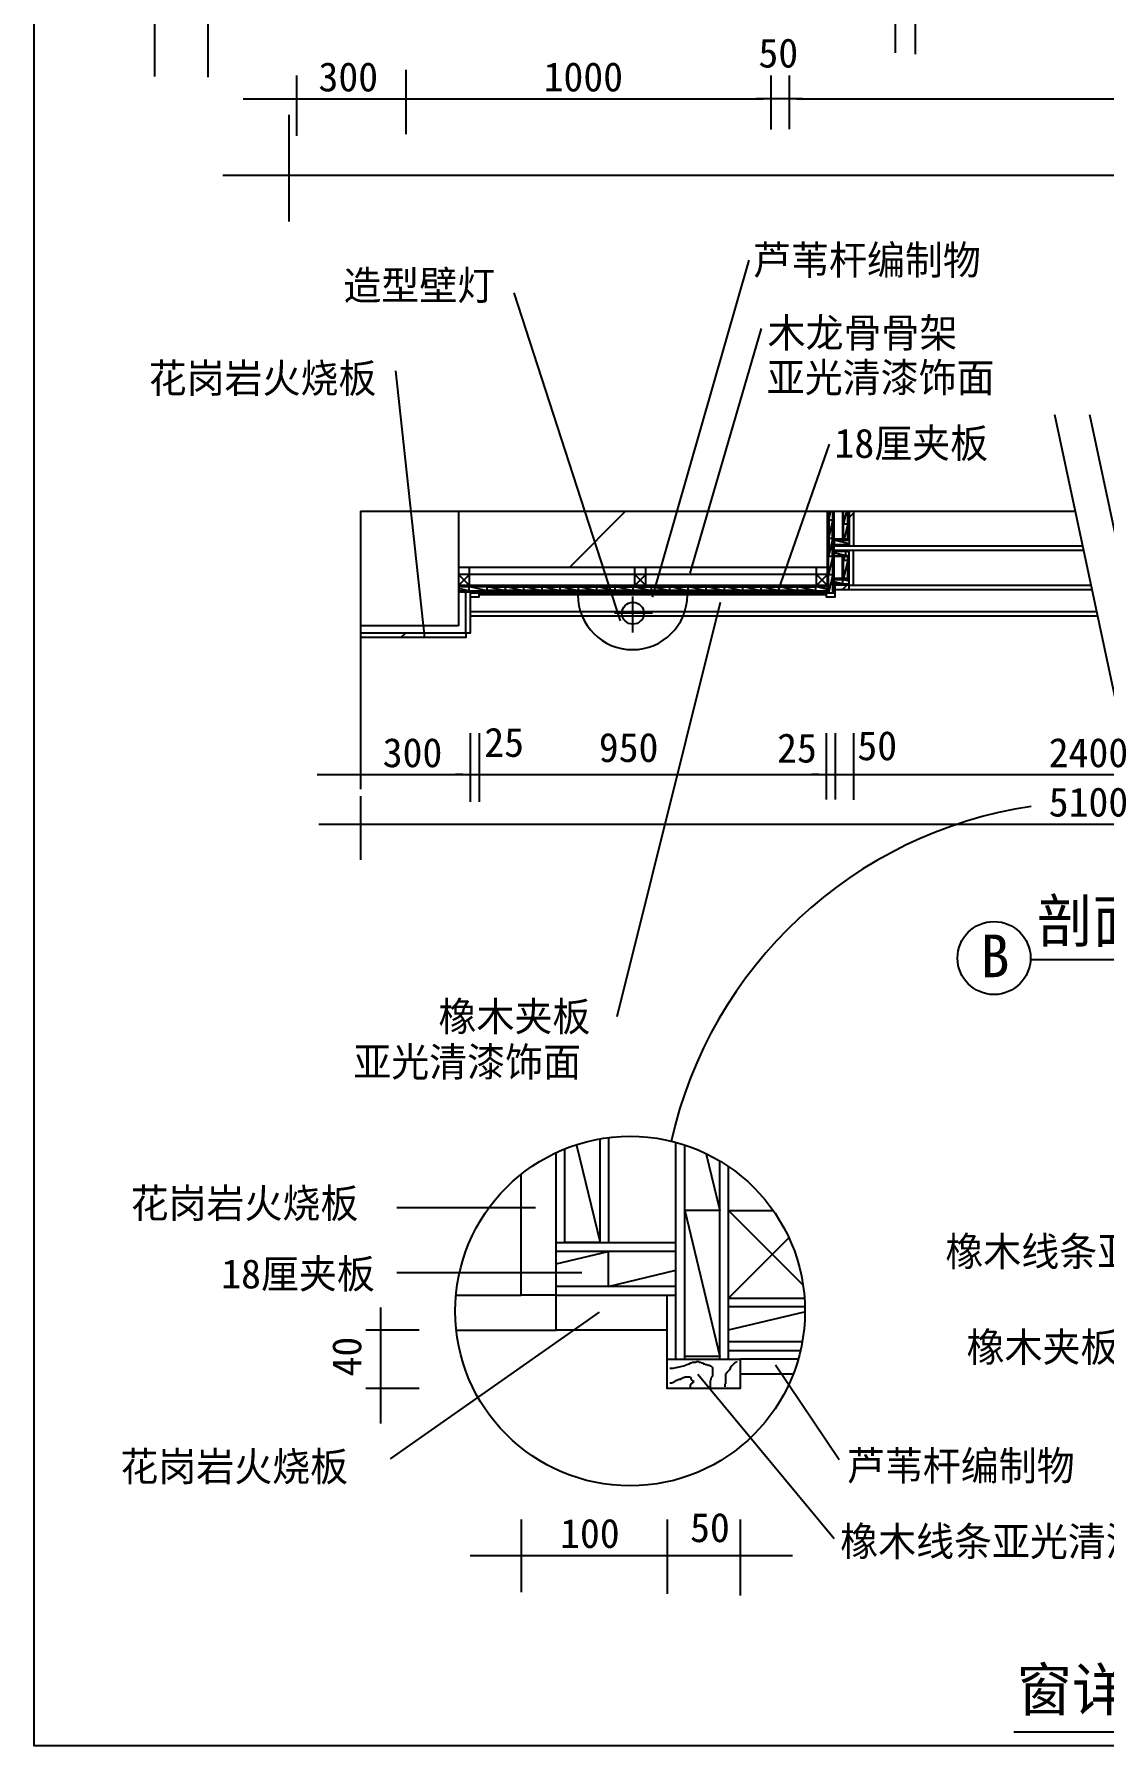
# Model space of a CAD drawing. Header units: metres. Extents: x 775 to 8252, y 359 to 9808.
# Drawn here: x 775 to 3705, y 359 to 5050 of the extents above; entities that cross this region are included whole.
import ezdxf

# ---------------------------------------------------------------- set-up
doc = ezdxf.new("R2010")
doc.units = ezdxf.units.M
for name, color, linetype in [('2', 2, 'Continuous'), ('3', 3, 'Continuous'), ('4', 4, 'Continuous'), ('7', 7, 'Continuous'), ('BH', 3, 'Continuous'), ('DIM', 3, 'Continuous'), ('K', 7, 'Continuous'), ('TEXT', 3, 'Continuous')]:
    doc.layers.add(name, color=color, linetype=linetype)
doc.dimstyles.get("Standard").update_dxf_attribs({"dimtxt": 2.5, "dimasz": 2.5, "dimexe": 1.25, "dimexo": 0.625, "dimtad": 1, "dimcen": 2.5, "dimazin": 3, "dimtfac": 1, "dimtmove": 0, "dimatfit": 3})

# ---------------------------------------------------------------- blocks, each defined once
blk = doc.blocks.new('BH1')
at = {"layer": 'BH', "lineweight": 40}
for p, q in [((3, 0), (3, 100)), ((15, 0), (15, 100))]:
    blk.add_line(p, q, dxfattribs=at)
at = {"layer": 'BH'}
blk.add_lwpolyline([(15, 100), (3, 50), (15, 50), (3, 0), (15, 0)], dxfattribs=at)

msp = doc.modelspace()

# ---------------------------------------------------------------- hatches: boundary and pattern name
at = {"layer": 'BH'}
h = msp.add_hatch(dxfattribs=at)
h.set_pattern_fill('ANSI31', scale=300)
h.paths.add_polyline_path([(1669.4, 3742.53), (1937.4, 3742.53), (1937.4, 3428.33), (1669.4, 3428.33)])
h = msp.add_hatch(dxfattribs=at)
h.set_pattern_fill('AR-CONC', scale=20)
h.paths.add_polyline_path([(1937.4, 3428.33), (1669.4, 3428.33), (1669.4, 3742.53), (1937.4, 3742.53)])
h = msp.add_hatch(dxfattribs=at)
h.set_pattern_fill('ANSI31', scale=300)
h.paths.add_polyline_path([(1925.4, 3742.53), (2944.4, 3742.53), (2944.4, 3588.33), (1925.4, 3588.33)])
h = msp.add_hatch(dxfattribs=at)
h.set_pattern_fill('ANSI33', scale=40)
h.paths.add_polyline_path([(3007.4, 3742.53), (3019.4, 3742.53), (3019.4, 3648.33), (3007.4, 3648.33)])
h = msp.add_hatch(dxfattribs=at)
h.set_pattern_fill('ANSI33', scale=40)
h.paths.add_polyline_path([(3007.4, 3540.33), (3007.4, 3528.33), (2969.4, 3528.33), (2969.4, 3540.33)])
h.paths.add_polyline_path([(3019.4, 3540.33), (3007.4, 3540.33), (3007.4, 3636.33), (3019.4, 3636.33)])
h = msp.add_hatch(dxfattribs=at)
h.set_pattern_fill('ANSI33', scale=40)
h.paths.add_polyline_path([(1957.4, 3396.33), (1957.4, 3408.33), (1669.4, 3408.33), (1669.4, 3396.33)])
h.paths.add_polyline_path([(1969.4, 3521.33), (1957.4, 3521.33), (1957.4, 3408.33), (1969.4, 3408.33)])
h = msp.add_hatch(dxfattribs=at)
h.set_pattern_fill('ANSI33', scale=320)
h.paths.add_polyline_path([(2109.27, 1594.05), (2205.27, 1594.05), (2205.27, 1983.17, 0.06), (2109.27, 1923.52)])
h.paths.add_polyline_path([(2509.27, 1498.05), (2509.27, 1594.05), (2205.27, 1594.05), (2205.27, 1498.05)])

# ---------------------------------------------------------------- linework, layer by layer
msp.add_line((3459.32, 397.2), (3962.98, 397.2))
at = {"layer": '2'}
for p, q in [((1669.4, 3742.53), (1669.4, 3130.82)), ((1669.4, 3742.53), (3627.02, 3742.53)), ((1937.4, 3742.53), (1937.4, 3428.33)), ((2948.4, 3588.33), (2948.4, 3742.53)), ((2948.4, 3588.33), (1937.4, 3588.33)), ((1937.4, 3428.33), (1669.4, 3428.33))]:
    msp.add_line(p, q, dxfattribs=at)
at = {"layer": '3'}
for p, q in [((1967.4, 3539.33), (1937.4, 3569.33)), ((1967.4, 3569.33), (1937.4, 3539.33)), ((2420.4, 3569.33), (2450.4, 3539.33)), ((2450.4, 3569.33), (2420.4, 3539.33)), ((2948.4, 3569.33), (2918.4, 3539.33)), ((2948.4, 3539.33), (2918.4, 3569.33)), ((2948.4, 3521.33), (1937.4, 3521.33)), ((2951.4, 3519.33), (2963.4, 3519.33)), ((3019.4, 3540.33), (3670.04, 3540.33)), ((2415.4, 3410.57), (2415.4, 3509.37)), ((2364.92, 3464.17), (2469.04, 3464.17)), ((2677.27, 1826.05), (2879.71, 1623.61)), ((2677.27, 1586.05), (2841.52, 1750.3)), ((1931.88, 1594.05), (2109.27, 1594.05)), ((2653.27, 1426.05), (2557.27, 1426.05)), ((2677.27, 1442.05), (2872.9, 1442.05))]:
    msp.add_line(p, q, dxfattribs=at)
at = {"layer": '4'}
msp.add_line((3019.4, 3742.53), (3019.4, 3648.33), dxfattribs=at)
for points in [[(1969.4, 3518.33), (1969.4, 3508.33), (1994.4, 3508.33), (1994.4, 3518.33), (2944.4, 3518.33), (2944.4, 3508.33), (2969.4, 3508.33), (2969.4, 3528.33), (3007.4, 3528.33), (3007.4, 3540.33), (3019.4, 3540.33), (3019.4, 3636.33)], [(1969.4, 3521.33), (1969.4, 3408.33), (1957.4, 3408.33), (1957.4, 3396.33), (1669.4, 3396.33)], [(2866.65, 1418.05), (2709.27, 1418.05), (2709.27, 1338.05), (2509.27, 1338.05), (2509.27, 1498.05), (2205.27, 1498.05), (2205.27, 1594.05), (2109.27, 1594.05), (2109.27, 1923.52)]]:
    msp.add_lwpolyline(points, dxfattribs=at)
at = {"layer": '7'}
for p, q in [((2948.4, 3518.33), (2948.4, 3742.53)), ((2966.4, 3518.33), (2966.4, 3742.53)), ((2989.4, 3742.53), (2989.4, 3666.33)), ((3007.4, 3742.53), (3007.4, 3648.33)), ((3007.4, 3666.33), (2966.4, 3666.33)), ((2966.4, 3648.33), (3647.06, 3648.33)), ((2966.4, 3636.33), (3649.61, 3636.33)), ((3007.4, 3618.33), (2966.4, 3618.33)), ((2989.4, 3558.33), (2989.4, 3618.33)), ((3007.4, 3540.33), (3007.4, 3636.33)), ((2948.4, 3569.33), (1937.4, 3569.33)), ((1967.4, 3539.33), (1967.4, 3588.33)), ((2420.4, 3539.33), (2420.4, 3588.33)), ((2450.4, 3539.33), (2450.4, 3588.33)), ((2918.4, 3539.33), (2918.4, 3588.33)), ((2948.4, 3539.33), (1937.4, 3539.33)), ((1957.4, 3408.33), (1957.4, 3521.33)), ((3007.4, 3558.33), (2966.4, 3558.33)), ((3007.4, 3540.33), (2966.4, 3540.33)), ((2969.4, 3516.33), (2969.4, 3540.33)), ((3007.4, 3528.33), (3672.59, 3528.33)), ((1994.4, 3518.33), (1969.4, 3518.33)), ((2944.4, 3513.33), (1994.4, 3513.33)), ((2969.4, 3518.33), (2944.4, 3518.33)), ((1969.4, 3468.33), (3685.36, 3468.33)), ((1969.4, 3455.83), (3688.02, 3455.83)), ((1957.4, 3408.33), (1669.4, 3408.33)), ((2349.27, 1738.05), (2349.27, 2024.56)), ((2205.27, 1594.05), (2205.27, 1983.17)), ((2533.27, 1418.05), (2533.27, 2011.31)), ((2677.27, 1418.05), (2677.27, 1944.76)), ((2677.27, 1826.05), (2797.81, 1826.05)), ((2205.27, 1738.05), (2533.27, 1738.05)), ((2205.27, 1594.05), (2533.27, 1594.05)), ((2509.27, 1402.05), (2509.27, 1594.05)), ((2677.27, 1586.05), (2884.02, 1586.05)), ((1932.76, 1498.05), (2205.27, 1498.05)), ((2509.27, 1418.05), (2709.27, 1418.05)), ((2709.27, 1378.05), (2853.18, 1378.05))]:
    msp.add_line(p, q, dxfattribs=at)
msp.add_circle((2415.4, 3463.12), 30, dxfattribs=at)
msp.add_arc((2414.51, 3513.33), 150, 180, 0, dxfattribs=at)
at = {"layer": 'BH'}
for p, q in [((2951.4, 3719.33), (2951.4, 3742.53)), ((2963.4, 3719.33), (2963.4, 3742.53)), ((2992.4, 3666.33), (2992.4, 3742.53)), ((3004.4, 3666.33), (3004.4, 3742.53)), ((2966.4, 3663.33), (3007.4, 3663.33)), ((2951.4, 3518.33), (2951.4, 3619.33)), ((2963.4, 3518.33), (2963.4, 3619.33)), ((2966.4, 3651.33), (3007.4, 3651.33)), ((2966.4, 3633.33), (3007.4, 3633.33)), ((2966.4, 3621.33), (3007.4, 3621.33)), ((2992.4, 3558.33), (2992.4, 3618.33)), ((3004.4, 3558.33), (3004.4, 3618.33)), ((1937.4, 3536.33), (2015.4, 3536.33)), ((1937.4, 3536.33), (2015.4, 3536.33)), ((1937.4, 3524.33), (2015.4, 3524.33)), ((1937.4, 3524.33), (2015.4, 3524.33)), ((2915.4, 3536.33), (2948.4, 3536.33)), ((2915.4, 3524.33), (2948.4, 3524.33)), ((2966.4, 3555.33), (3007.4, 3555.33)), ((2966.4, 3543.33), (3007.4, 3543.33)), ((2325.27, 1738.05), (2325.27, 2020.99)), ((2229.27, 1738.05), (2229.27, 1993.6)), ((2557.27, 1418.05), (2557.27, 2004.09)), ((2653.27, 1418.05), (2653.27, 1960.14)), ((2533.27, 1714.05), (2205.27, 1714.05)), ((2533.27, 1618.05), (2205.27, 1618.05)), ((2885.21, 1562.05), (2677.27, 1562.05)), ((2877.85, 1466.05), (2677.27, 1466.05)), ((2569.69, 1406.15), (2573.92, 1408.26)), ((2573.92, 1408.26), (2576.04, 1408.26)), ((2576.04, 1408.26), (2578.15, 1410.38)), ((2578.15, 1410.38), (2586.62, 1410.38)), ((2586.62, 1410.38), (2590.86, 1412.5)), ((2590.86, 1412.5), (2597.21, 1412.5)), ((2597.21, 1412.5), (2597.21, 1410.38)), ((2597.21, 1410.38), (2601.44, 1410.38)), ((2601.44, 1410.38), (2603.56, 1408.26)), ((2603.56, 1408.26), (2607.79, 1408.26)), ((2607.79, 1408.26), (2607.79, 1406.15)), ((2694.57, 1408.26), (2686.11, 1399.8)), ((2698.81, 1410.38), (2694.57, 1408.26)), ((2698.81, 1412.5), (2698.81, 1410.38)), ((2516.77, 1393.46), (2525.24, 1393.46)), ((2525.24, 1393.46), (2533.7, 1395.57)), ((2533.7, 1395.57), (2554.87, 1399.8)), ((2533.7, 1359.61), (2537.94, 1361.73)), ((2537.94, 1361.73), (2542.17, 1363.84)), ((2542.17, 1363.84), (2546.4, 1363.84)), ((2546.4, 1363.84), (2548.52, 1365.96)), ((2548.52, 1365.96), (2550.64, 1365.96)), ((2550.64, 1365.96), (2552.75, 1368.08)), ((2552.75, 1368.08), (2556.99, 1368.08)), ((2554.87, 1399.8), (2563.34, 1404.03)), ((2556.99, 1370.19), (2571.8, 1370.19)), ((2556.99, 1368.08), (2556.99, 1370.19)), ((2563.34, 1404.03), (2569.69, 1406.15)), ((2571.8, 1370.19), (2571.8, 1368.08)), ((2571.8, 1368.08), (2573.92, 1368.08)), ((2573.92, 1368.08), (2573.92, 1363.84)), ((2573.92, 1363.84), (2576.04, 1361.73)), ((2576.04, 1361.73), (2578.15, 1361.73)), ((2578.15, 1361.73), (2578.15, 1359.61)), ((2607.79, 1406.15), (2612.02, 1406.15)), ((2612.02, 1406.15), (2614.14, 1404.03)), ((2614.14, 1404.03), (2618.37, 1404.03)), ((2618.37, 1404.03), (2620.49, 1401.92)), ((2620.49, 1401.92), (2624.72, 1401.92)), ((2624.72, 1401.92), (2626.84, 1399.8)), ((2626.84, 1399.8), (2628.96, 1399.8)), ((2628.96, 1361.73), (2626.84, 1359.61)), ((2628.96, 1399.8), (2633.19, 1395.57)), ((2631.07, 1368.08), (2628.96, 1365.96)), ((2628.96, 1365.96), (2628.96, 1361.73)), ((2633.19, 1372.31), (2631.07, 1370.19)), ((2631.07, 1370.19), (2631.07, 1368.08)), ((2633.19, 1395.57), (2633.19, 1372.31)), ((2669.17, 1378.65), (2669.17, 1351.15)), ((2671.29, 1378.65), (2669.17, 1378.65)), ((2673.41, 1382.88), (2671.29, 1380.77)), ((2671.29, 1380.77), (2671.29, 1378.65)), ((2675.52, 1385), (2673.41, 1382.88)), ((2679.76, 1389.23), (2675.52, 1385)), ((2681.87, 1393.46), (2679.76, 1389.23)), ((2686.11, 1399.8), (2681.87, 1393.46)), ((2516.77, 1353.27), (2521, 1353.27)), ((2521, 1353.27), (2527.35, 1355.38)), ((2527.35, 1355.38), (2533.7, 1359.61)), ((2571.8, 1349.04), (2571.8, 1340.58)), ((2573.92, 1349.04), (2571.8, 1349.04)), ((2576.04, 1351.15), (2573.92, 1349.04)), ((2578.15, 1353.27), (2576.04, 1351.15)), ((2578.15, 1359.61), (2580.27, 1359.61)), ((2580.27, 1353.27), (2578.15, 1353.27)), ((2580.27, 1359.61), (2580.27, 1353.27)), ((2626.84, 1359.61), (2626.84, 1338.05)), ((2667.06, 1351.15), (2667.06, 1342.69)), ((2669.17, 1351.15), (2667.06, 1351.15))]:
    msp.add_line(p, q, dxfattribs=at)
for points in [[(2956.97, 3742.53), (2951.4, 3719.33), (2963.4, 3719.33)], [(3000.61, 3742.53), (2992.4, 3708.33), (3004.4, 3708.33), (2994.32, 3666.33)], [(3007.4, 3653.49), (2966.4, 3663.33), (2966.4, 3651.33)], [(2963.4, 3619.33), (2951.4, 3569.33), (2963.4, 3569.33), (2951.4, 3519.33)], [(3007.4, 3631), (2997.71, 3633.33), (2997.71, 3621.33), (2966.4, 3628.84)], [(2994.8, 3618.33), (2992.4, 3608.33), (3004.4, 3608.33), (2992.4, 3558.33), (3004.4, 3558.33)], [(2015.4, 3524.33), (1965.4, 3536.33), (1965.4, 3524.33), (1937.4, 3531.05)], [(2948.4, 3528.41), (2915.4, 3536.33), (2915.4, 3524.33)], [(3007.4, 3551.06), (2989.62, 3555.33), (2989.62, 3543.33), (2966.4, 3548.9)], [(2261.17, 2005.14), (2325.27, 1738.05), (2229.27, 1738.05)], [(2616.29, 1980.15), (2653.27, 1826.05), (2557.27, 1826.05), (2653.27, 1426.05)], [(2205.27, 1679.91), (2347.51, 1714.05), (2347.51, 1618.05), (2533.27, 1662.63)], [(2677.27, 1498.69), (2885.35, 1548.63)]]:
    msp.add_lwpolyline(points, dxfattribs=at)
at = {"layer": 'DIM'}
for p, q in [((1104.29, 8781.29), (1104.29, 4934.25)), ((1251.11, 6092.61), (1251.11, 4932.73)), ((1493.43, 4936.73), (1493.43, 4771.61)), ((1793.43, 4953.09), (1793.43, 4776.69)), ((1793.43, 4953.09), (1793.43, 4776.69)), ((2793.43, 4936.73), (2793.43, 4788.71)), ((2793.43, 4936.73), (2793.43, 4788.71)), ((2843.43, 4936.73), (2843.43, 4790)), ((2843.43, 4936.73), (2843.43, 4790)), ((1347.66, 4873.1), (2773.43, 4873.1)), ((2880.06, 4873.1), (2753.43, 4873.1)), ((2863.43, 4873.1), (2883.43, 4873.1)), ((2863.43, 4873.1), (5223.43, 4873.1)), ((1472.29, 4829.6), (1472.29, 4536.74)), ((1291.74, 4663.66), (6654.35, 4663.66)), ((3570.57, 4007.81), (3739.11, 3215.7)), ((3666.23, 4007.81), (3834.77, 3215.7)), ((1669.4, 3134.03), (1669.4, 2980.7)), ((1969.4, 3134.03), (1969.4, 2946.37)), ((1969.4, 3134.03), (1969.4, 2946.37)), ((1994.4, 3134.03), (1994.4, 2946.26)), ((1994.4, 3134.03), (1994.4, 2946.26)), ((2944.4, 3134.03), (2944.4, 2952.16)), ((2944.4, 3134.03), (2944.4, 2952.16)), ((2969.4, 3134.03), (2969.4, 2967.42)), ((2969.4, 3134.03), (2969.4, 2952.16)), ((3019.4, 3134.03), (3019.4, 2951.74)), ((3019.4, 3134.03), (3019.4, 2951.74)), ((1550.07, 3020.7), (2100.18, 3020.7)), ((1949.4, 3020.7), (1929.4, 3020.7)), ((2014.4, 3020.7), (3080.05, 3020.7)), ((2014.4, 3020.7), (2034.4, 3020.7)), ((2924.4, 3020.7), (2904.4, 3020.7)), ((3039.4, 3020.7), (4437.71, 3020.7)), ((3039.4, 3020.7), (3059.4, 3020.7)), ((1669.4, 2961.55), (1669.4, 2786.97)), ((1554.85, 2884.71), (5750.67, 2884.71)), ((1723.48, 1559.72), (1723.48, 1241.93)), ((1829.78, 1498.05), (1683.48, 1498.05)), ((1829.78, 1338.05), (1683.48, 1338.05)), ((2109.27, 979.4), (2109.27, 779.82)), ((2509.27, 979.4), (2509.27, 775.48)), ((2509.27, 979.4), (2509.27, 775.48)), ((2709.27, 979.4), (2709.27, 770.27)), ((1969.65, 880.64), (2852.92, 880.64))]:
    msp.add_line(p, q, dxfattribs=at)
for points in [[(3190.01, 4995.68), (3190.01, 9191.62), (3435.95, 9191.62)], [(3135.21, 4998.98), (3135.21, 5291.18)]]:
    msp.add_lwpolyline(points, dxfattribs=at)
msp.add_lwpolyline([(3506.88, 2933.81, 0.31), (2519.78, 2014.78)], format="xyb", dxfattribs=at)
msp.add_circle((2407.62, 1550.4), 479.13, dxfattribs=at)
at = {"layer": 'K'}
msp.add_lwpolyline([(775.19, 9804.96), (8252.18, 9807.73), (8252.18, 358.77), (775.19, 358.77)], close=True, dxfattribs=at)
at = {"layer": 'TEXT'}
msp.add_line((3505.18, 2513.95), (4013.5, 2513.95), dxfattribs=at)
msp.add_circle((3404.72, 2518), 100, dxfattribs=at)

# ---------------------------------------------------------------- block references
at = {"layer": '3'}
msp.add_blockref('BH1', (2948.4, 3619.33), dxfattribs=at)
at = {"layer": '3', "rotation": 270}
for p in [(2015.4, 3539.33), (2115.4, 3539.33), (2215.4, 3539.33), (2315.4, 3539.33), (2415.4, 3539.33), (2515.4, 3539.33), (2615.4, 3539.33), (2715.4, 3539.33), (2815.4, 3539.33)]:
    msp.add_blockref('BH1', p, dxfattribs=at)

# ---------------------------------------------------------------- texts
for s, p in [('50', (2759.24, 4958.96)), ('300', (1553.95, 4893.57)), ('1000', (2170.66, 4893.57)), ('25', (2008.14, 3069.5)), ('300', (1729.92, 3041.17)), ('950', (2322, 3055.39)), ('25', (2810.49, 3053.86)), ('50', (3030.37, 3060.29)), ('2400', (3554.59, 3041.17)), ('5100', (3554.59, 2905.87)), ('50', (2571.96, 917.1)), ('100', (2215.86, 901.1))]:
    msp.add_text(s, height=80).set_placement(p)
msp.add_text('40 ', height=80, rotation=90).set_placement((1671.23, 1371.08))
at = {"layer": 'TEXT'}
for s, height, p in [('芦苇杆编制物', 80, (2744.58, 4391.28)), ('造型壁灯', 80, (1621.99, 4321.69)), ('木龙骨骨架', 80, (2784.4, 4191.84)), ('花岗岩火烧板', 80, (1088.57, 4067.48)), ('亚光清漆饰面', 80, (2782.16, 4069.15)), ('18厘夹板', 80, (2967.67, 3889.17)), ('剖面图', 117, (3522.27, 2561.18)), ('B', 117, (3367.72, 2465.51)), ('橡木夹板', 80, (1882.74, 2317.52)), ('亚光清漆饰面', 80, (1649.36, 2193.18)), ('花岗岩火烧板', 80, (1039.09, 1805.76)), ('橡木线条亚光清漆饰面', 80, (3271.43, 1673.76)), ('18厘夹板', 80, (1287.42, 1612.47)), ('橡木夹板亚光清漆饰面', 80, (3329.5, 1411.45)), ('花岗岩火烧板', 80, (1011, 1084.11)), ('芦苇杆编制物', 80, (3001.67, 1086.2)), ('橡木线条亚光清漆饰面', 80, (2983.2, 878.93)), ('窗详图', 117, (3466.62, 454.42))]:
    msp.add_text(s, height=height, dxfattribs=at).set_placement(p)

# ---------------------------------------------------------------- leaders
at = {"layer": 'DIM'}
for points in [[(2469.39, 3506.95), (2733.63, 4431.05)], [(2381.01, 3442.36), (2089.67, 4341.1)], [(2572.14, 3572.8), (2767.92, 4243.65)], [(1844.93, 3395.77), (1765.69, 4127.19)], [(2814.53, 3526.21), (2954.38, 3926.86)], [(2654.61, 3492.93), (2371.15, 2357.02)], [(2148.82, 1833.25), (1768.23, 1833.25)], [(2275.12, 1655.08), (1768.23, 1655.08)], [(2322.53, 1546.88), (1750.27, 1144.85)], [(2593.2, 1377.64), (2966.5, 926.59)], [(2806.17, 1403.24), (2980.48, 1143.53)]]:
    msp.add_leader(points, dimstyle='Standard', dxfattribs=at)

doc.saveas('drawing.dxf')
